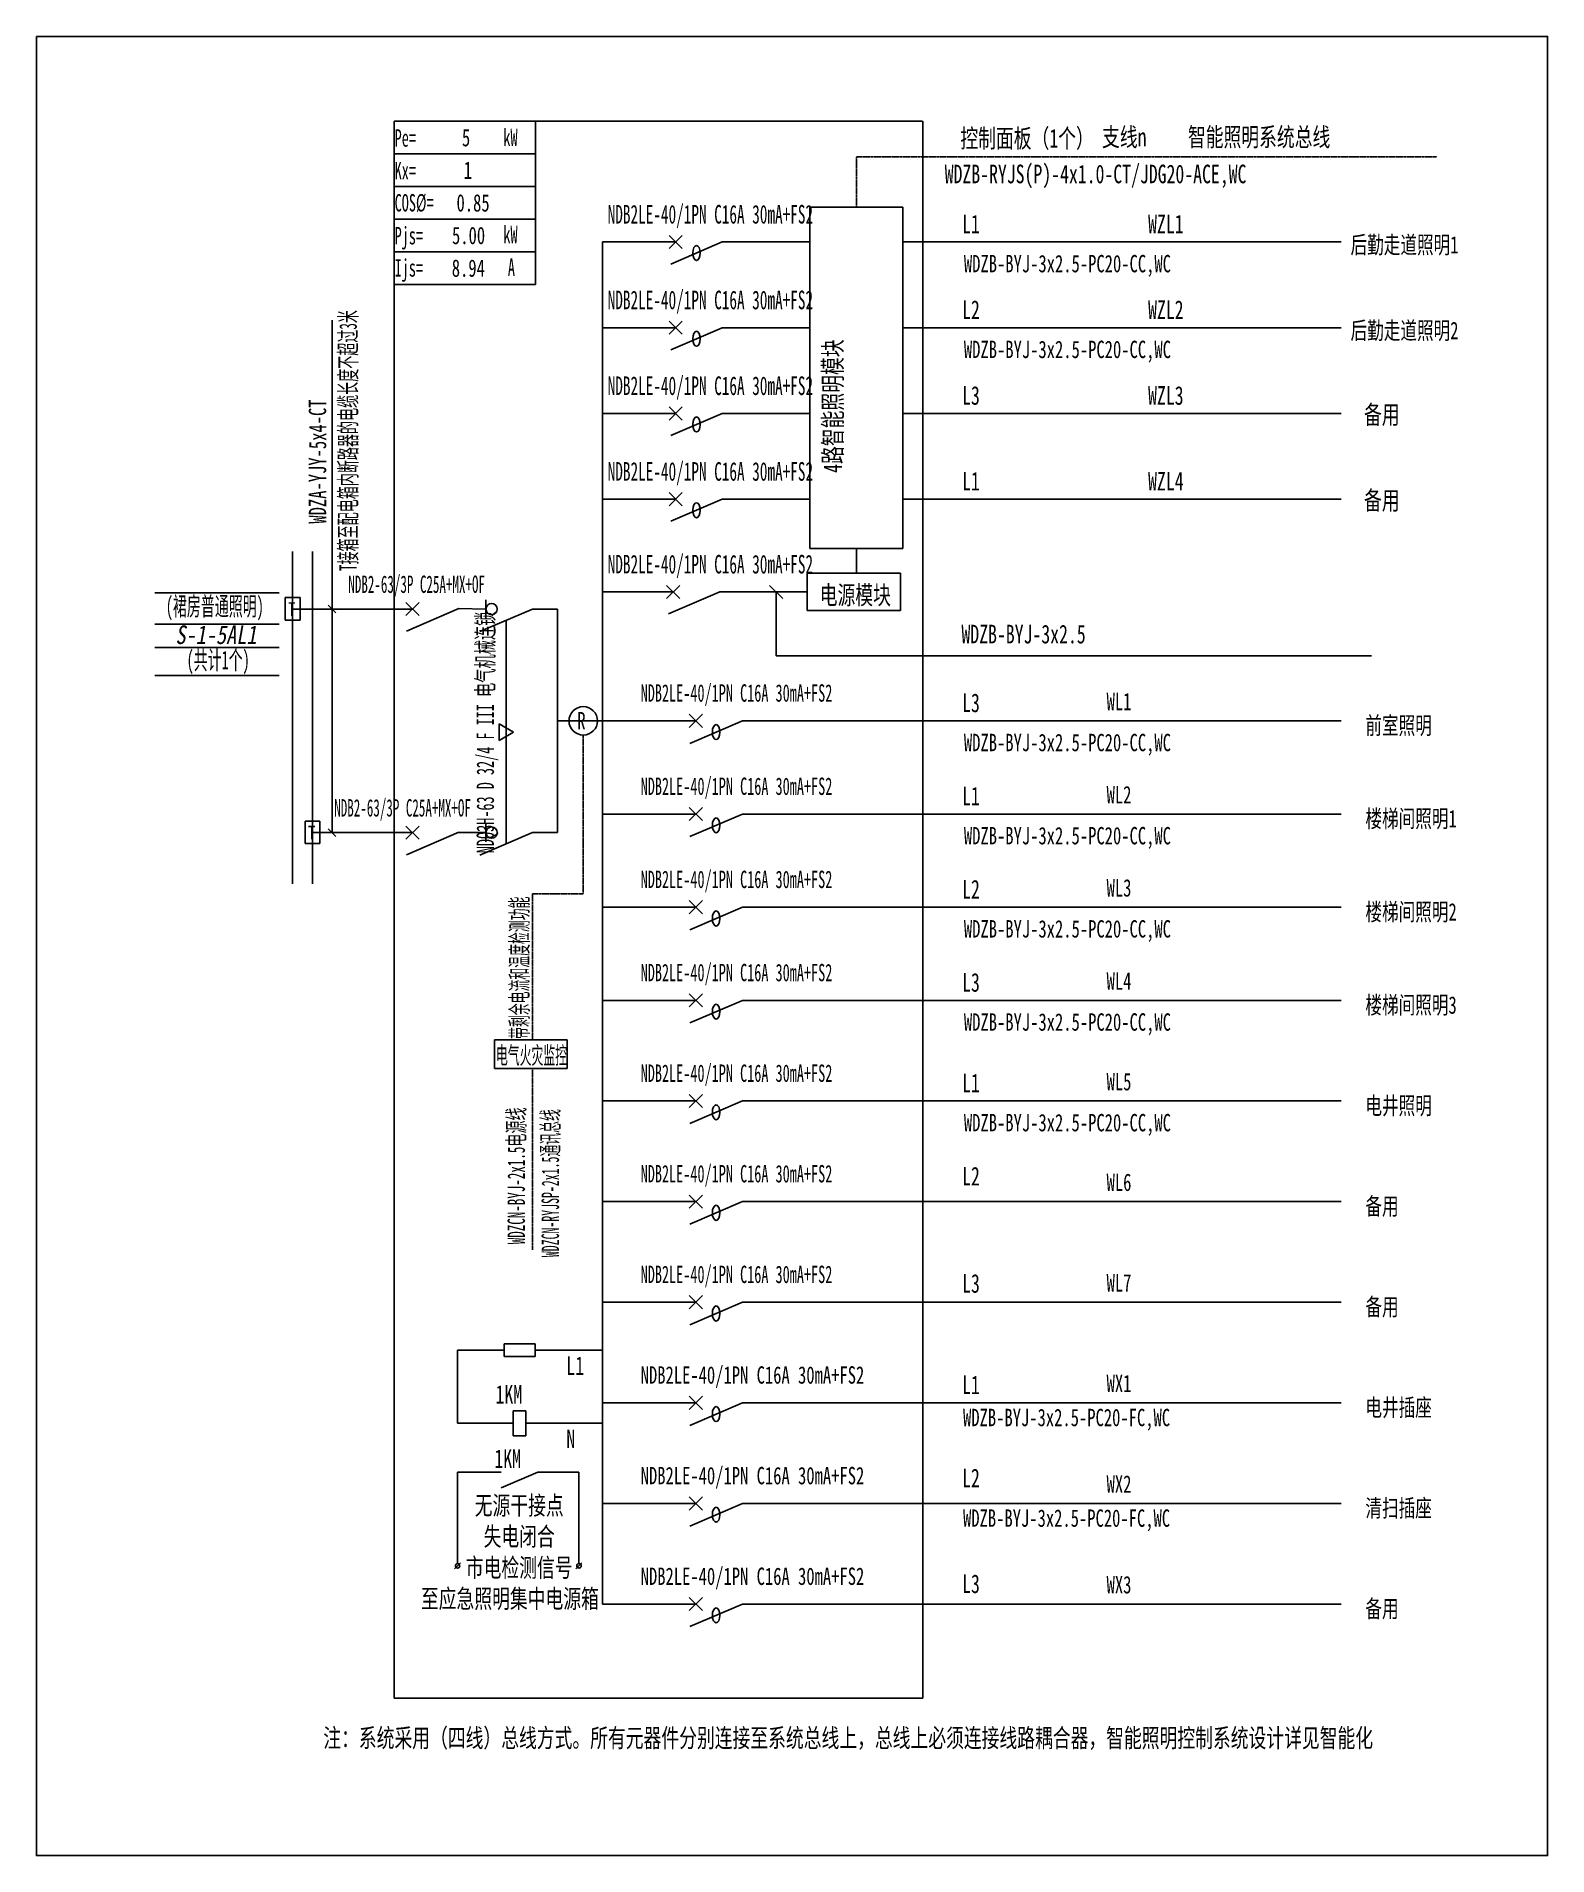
# Model space of a CAD drawing. Extents: x 240960 to 243086, y 363954 to 366514.
import ezdxf
from ezdxf.enums import TextEntityAlignment as Align

# ---------------------------------------------------------------- set-up
doc = ezdxf.new("R2010")
doc.units = 0
doc.header["$MEASUREMENT"] = 0
for name, pattern in [('DASH', [0.35, 0.25, -0.1]), ('DASHDOT', [1, 0.5, -0.25, 0, -0.25]), ('DASHDOT2', [0.5, 0.25, -0.125, 0, -0.125]), ('DASHED', [0.75, 0.5, -0.25])]:
    doc.linetypes.add(name, pattern=pattern)
for name, color, linetype in [('D_E_Eqpm(强电设备)', 100, 'Continuous'), ('D_E_Eqpm（强电设备）', 100, 'Continuous'), ('D_E_Text(强电文字)', 51, 'Continuous'), ('D_E_Text（强电文字）', 51, 'Continuous'), ('D_E_Wire(强电线缆)', 10, 'Continuous'), ('D_E_WireEm（强电应急照明线缆）', 10, 'DASHED'), ('D_E_Wire（强电线缆）', 10, 'Continuous'), ('D_El_Eqpm（弱电设备）', 100, 'Continuous'), ('D_El_Text（弱电文字）', 51, 'Continuous'), ('DQ-漏电火灾', 80, 'Continuous'), ('DQ_Eqpm', 100, 'Continuous'), ('E_E_Eqpm（强电设备）', 100, 'Continuous'), ('E_E_Wire（强电线缆）', 10, 'Continuous'), ('FL04GGFW_E72-配电箱系统图-塔楼部分$0$D_E_Text（强电文字）', 51, 'Continuous'), ('FL09U293_E72-地下室配电箱系统图$0$D_E_Eqpm（强电设备）', 100, 'Continuous'), ('系统图', 220, 'Continuous')]:
    doc.layers.add(name, color=color, linetype=linetype)
doc.styles.add('FL04GGFW_E72-配电箱系统图-塔楼部分$0$电气', font='', dxfattribs={"width": 0.7})
doc.styles.add('电气', font='', dxfattribs={"width": 0.7})
doc.styles.add('电气箱', font='simhei.ttf', dxfattribs={"width": 0.8, "oblique": 10})
doc.styles.get('FL04GGFW_E72-配电箱系统图-塔楼部分$0$电气').set_extended_font_data('SimSun')
doc.styles.get('电气').set_extended_font_data('SimSun')

msp = doc.modelspace()

# ---------------------------------------------------------------- linework, layer by layer
at = {"linetype": 'DASHED'}
for p, q in [((241462.8, 366394.5, 0), (242206.7, 366394.5, 0)), ((241462.8, 364175.5, 0), (241462.8, 366394.5, 0)), ((242206.7, 366394.5, 0), (242206.7, 364175.5, 0)), ((242206.7, 364175.5, 0), (241462.8, 364175.5, 0))]:
    msp.add_line(p, q, dxfattribs=at)
for p, q in [((241126.4, 365730.9, 0), (241301.3, 365730.9, 0)), ((241126.4, 365686.8, 0), (241301.3, 365686.8, 0)), ((241126.4, 365654, 0), (241301.3, 365654, 0)), ((241126.4, 365614.5, 0), (241301.3, 365614.5, 0))]:
    msp.add_line(p, q)
at = {"layer": 'D_E_Eqpm(强电设备)'}
for p, q in [((241479.4, 365698.9, 0), (241498, 365717.4, 0)), ((241498, 365698.9, 0), (241479.4, 365717.4, 0)), ((241479.4, 365384.2, 0), (241498, 365402.8, 0)), ((241498, 365384.2, 0), (241479.4, 365402.8, 0))]:
    msp.add_line(p, q, dxfattribs=at)
at = {"layer": 'D_E_Eqpm（强电设备）'}
for p, q in [((242178.9, 366273.5, 0), (242047.8, 366273.5, 0)), ((242047.8, 366273.5, 0), (242047.8, 365793.2, 0)), ((242178.9, 365793.2, 0), (242178.9, 366273.5, 0)), ((242047.8, 365793.2, 0), (242178.9, 365793.2, 0)), ((242044.3, 365758.5, 0), (242175.5, 365758.5, 0)), ((242044.3, 365706, 0), (242044.3, 365758.5, 0)), ((242175.5, 365758.5, 0), (242175.5, 365706, 0)), ((241657.6, 365708.2, 0), (241583.6, 365676.4, 0)), ((241592, 365695.1, 0), (241592, 365721.3, 0)), ((242175.5, 365706, 0), (242044.3, 365706, 0)), ((241630.7, 365535, 0), (241610.5, 365546.6, 0)), ((241610.5, 365546.6, 0), (241610.5, 365523.3, 0)), ((241878.2, 365541.6, 0), (241896.7, 365560.1, 0)), ((241896.7, 365541.6, 0), (241878.2, 365560.1, 0)), ((241953, 365550.8, 0), (241879, 365519.1, 0)), ((241610.5, 365523.3, 0), (241630.7, 365535, 0)), ((241878.2, 365410.4, 0), (241896.7, 365429, 0)), ((241896.7, 365410.4, 0), (241878.2, 365429, 0)), ((241953, 365419.7, 0), (241879, 365388, 0)), ((241657.6, 365393.5, 0), (241583.6, 365361.8, 0)), ((241592, 365380.4, 0), (241592, 365406.6, 0)), ((241878.2, 365279.3, 0), (241896.7, 365297.9, 0)), ((241896.7, 365279.3, 0), (241878.2, 365297.9, 0)), ((241953, 365288.6, 0), (241879, 365256.9, 0)), ((241878.2, 365148.2, 0), (241896.7, 365166.7, 0)), ((241896.7, 365148.2, 0), (241878.2, 365166.7, 0)), ((241953, 365157.5, 0), (241879, 365125.8, 0)), ((241878.2, 365006.6, 0), (241896.7, 365025.2, 0)), ((241896.7, 365006.6, 0), (241878.2, 365025.2, 0)), ((241953, 365015.9, 0), (241879, 364984.2, 0)), ((241878.2, 364865, 0), (241896.7, 364883.6, 0)), ((241896.7, 364865, 0), (241878.2, 364883.6, 0)), ((241953, 364874.3, 0), (241879, 364842.6, 0)), ((241878.2, 364723.5, 0), (241896.7, 364742, 0)), ((241896.7, 364723.5, 0), (241878.2, 364742, 0)), ((241953, 364732.7, 0), (241879, 364701, 0)), ((241617.5, 364674, 0), (241661.2, 364674, 0)), ((241617.5, 364656.5, 0), (241617.5, 364674, 0)), ((241661.2, 364674, 0), (241661.2, 364656.5, 0)), ((241661.2, 364656.5, 0), (241617.5, 364656.5, 0)), ((241878.2, 364581.9, 0), (241896.7, 364600.4, 0)), ((241896.7, 364581.9, 0), (241878.2, 364600.4, 0)), ((241648.1, 364579.9, 0), (241630.6, 364579.9, 0)), ((241630.6, 364579.9, 0), (241630.6, 364544.9, 0)), ((241648.1, 364544.9, 0), (241648.1, 364579.9, 0)), ((241953, 364591.2, 0), (241879, 364559.4, 0)), ((241630.6, 364544.9, 0), (241648.1, 364544.9, 0)), ((241665.2, 364493.5, 0), (241613.6, 364471.4, 0)), ((241878.2, 364440.3, 0), (241896.7, 364458.8, 0)), ((241896.7, 364440.3, 0), (241878.2, 364458.8, 0)), ((241953, 364449.6, 0), (241879, 364417.8, 0)), ((241548, 364357.5, 0), (241556.3, 364365.9, 0)), ((241718.8, 364357.5, 0), (241727.1, 364365.9, 0)), ((241878.2, 364298.7, 0), (241896.7, 364317.3, 0)), ((241896.7, 364298.7, 0), (241878.2, 364317.3, 0)), ((241953, 364308, 0), (241879, 364276.3, 0))]:
    msp.add_line(p, q, dxfattribs=at)
at = {"layer": 'D_E_Eqpm（强电设备）', "linetype": 'DASH'}
msp.add_line((241620.6, 365377.6, 0), (241620.6, 365692.3, 0), dxfattribs=at)
at = {"layer": 'D_E_Eqpm（强电设备）'}
for centre, radius in [((241600, 365708.2, 0), 7.97), ((241600, 365393.5, 0), 7.97), ((241552.2, 364361.7, 0), 3.14), ((241723, 364361.7, 0), 3.14)]:
    msp.add_circle(centre, radius, dxfattribs=at)
for centre in [(241888.4, 366209.2, 0), (241888.4, 366088.5, 0), (241888.4, 365967.9, 0), (241888.4, 365847.2, 0), (241916, 365535, 0), (241916, 365403.8, 0), (241916, 365272.7, 0), (241916, 365141.6, 0), (241916, 365000, 0), (241916, 364858.5, 0), (241916, 364716.9, 0), (241916, 364575.3, 0), (241916, 364433.7, 0), (241916, 364292.1, 0)]:
    msp.add_ellipse(centre, major_axis=(0, 10.6), ratio=0.500475, dxfattribs=at)
at = {"layer": 'D_E_Text(强电文字)', "color": 51}
for p, q in [((241375.6, 365393.5, 0), (241375.6, 366114.7, 0)), ((241370.1, 365713.6, 0), (241381, 365702.7, 0)), ((241370.1, 365398.9, 0), (241381, 365388, 0))]:
    msp.add_line(p, q, dxfattribs=at)
at = {"layer": 'D_E_Text（强电文字）'}
for p, q in [((241462.8, 366394.5, 0), (241661.6, 366394.5, 0)), ((241462.8, 366394.5, 0), (241462.8, 366165, 0)), ((241661.6, 366394.5, 0), (241661.6, 366165, 0)), ((241462.8, 366348.6, 0), (241661.6, 366348.6, 0)), ((241462.8, 366302.7, 0), (241661.6, 366302.7, 0)), ((241462.8, 366256.8, 0), (241661.6, 366256.8, 0)), ((241462.8, 366210.9, 0), (241661.6, 366210.9, 0)), ((241462.8, 366165, 0), (241661.6, 366165, 0))]:
    msp.add_line(p, q, dxfattribs=at)
at = {"layer": 'D_E_Wire(强电线缆)'}
for p, q in [((241756.3, 364308, 0), (241756.3, 366224.7, 0)), ((241320.1, 365321.3, 0), (241320.1, 365789.1, 0)), ((241320.1, 365708.2, 0), (241488.7, 365708.2, 0))]:
    msp.add_line(p, q, dxfattribs=at)
at = {"layer": 'D_E_Wire(强电线缆)', "color": 10}
for p, q in [((241756.3, 366224.7, 0), (241859, 366224.7, 0)), ((241924.6, 366224.7, 0), (242047.8, 366224.7, 0)), ((242178.9, 366224.7, 0), (242795.6, 366224.7, 0)), ((241756.3, 366104, 0), (241859, 366104, 0)), ((241924.6, 366104, 0), (242047.8, 366104, 0)), ((242178.9, 366104, 0), (242795.6, 366104, 0)), ((241756.3, 365983.4, 0), (241859, 365983.4, 0)), ((241924.6, 365983.4, 0), (242047.8, 365983.4, 0)), ((242178.9, 365983.4, 0), (242795.6, 365983.4, 0)), ((241756.3, 365862.7, 0), (241859, 365862.7, 0)), ((241924.6, 365862.7, 0), (242047.8, 365862.7, 0)), ((242178.9, 365862.7, 0), (242795.6, 365862.7, 0)), ((241756.3, 365732.2, 0), (241855.6, 365732.2, 0)), ((241921.1, 365732.2, 0), (242044.3, 365732.2, 0)), ((241953, 365157.5, 0), (242167.1, 365157.5, 0)), ((242167.1, 365157.5, 0), (242795.6, 365157.5, 0))]:
    msp.add_line(p, q, dxfattribs=at)
at = {"layer": 'D_E_Wire(强电线缆)', "linetype": 'DASH'}
for p, q in [((241348, 365321.3, 0), (241348, 365789.1, 0)), ((241348, 365393.5, 0), (241488.7, 365393.5, 0))]:
    msp.add_line(p, q, dxfattribs=at)
at = {"layer": 'D_E_WireEm（强电应急照明线缆）'}
msp.add_line((241592, 365393.5, 0), (241552.9, 365393.5, 0), dxfattribs=at)
at = {"layer": 'D_E_Wire（强电线缆）', "linetype": 'DASHDOT2'}
for p, q in [((242113.3, 366344.3, 0), (242930.3, 366344.3, 0)), ((242113.3, 366273.5, 0), (242113.3, 366344.3, 0))]:
    msp.add_line(p, q, dxfattribs=at)
at = {"layer": 'D_E_Wire（强电线缆）'}
for p, q in [((241554, 365708.7, 0), (241592, 365708.2, 0)), ((241657.6, 365708.2, 0), (241693, 365708.2, 0)), ((241693, 365393.5, 0), (241693, 365708.2, 0)), ((241693, 365550.8, 0), (241756.3, 365550.8, 0)), ((241756.3, 365550.8, 0), (241887.4, 365550.8, 0)), ((241953, 365550.8, 0), (242795.6, 365550.8, 0)), ((241756.3, 365419.7, 0), (241887.4, 365419.7, 0)), ((241953, 365419.7, 0), (242795.6, 365419.7, 0)), ((241657.6, 365393.5, 0), (241693, 365393.5, 0)), ((241756.3, 365288.6, 0), (241887.4, 365288.6, 0)), ((241953, 365288.6, 0), (242795.6, 365288.6, 0)), ((241756.3, 365157.5, 0), (241887.4, 365157.5, 0)), ((241756.3, 365015.9, 0), (241887.4, 365015.9, 0)), ((241953, 365015.9, 0), (242795.6, 365015.9, 0)), ((241756.3, 364874.3, 0), (241887.4, 364874.3, 0)), ((241953, 364874.3, 0), (242795.6, 364874.3, 0)), ((241756.3, 364732.7, 0), (241887.4, 364732.7, 0)), ((241953, 364732.7, 0), (242795.6, 364732.7, 0)), ((241756.3, 364591.2, 0), (241887.4, 364591.2, 0)), ((241953, 364591.2, 0), (242795.6, 364591.2, 0)), ((241756.3, 364449.6, 0), (241887.4, 364449.6, 0)), ((241953, 364449.6, 0), (242795.6, 364449.6, 0)), ((241756.3, 364308, 0), (241887.4, 364308, 0)), ((241953, 364308, 0), (242795.6, 364308, 0))]:
    msp.add_line(p, q, dxfattribs=at)
at = {"layer": 'D_E_Wire（强电线缆）', "ltscale": 3.5}
for p, q in [((241552.2, 364665.3, 0), (241617.5, 364665.3, 0)), ((241552.2, 364665.3, 0), (241552.2, 364562.4, 0)), ((241661.2, 364665.3, 0), (241756.3, 364665.3, 0)), ((241630.6, 364562.4, 0), (241552.2, 364562.4, 0)), ((241756.3, 364562.4, 0), (241648.1, 364562.4, 0)), ((241552.2, 364493.5, 0), (241613.6, 364493.5, 0)), ((241552.2, 364493.5, 0), (241552.2, 364364.9, 0)), ((241665.2, 364493.5, 0), (241723, 364493.5, 0)), ((241723, 364493.5, 0), (241723, 364364.9, 0))]:
    msp.add_line(p, q, dxfattribs=at)
at = {"layer": 'D_El_Eqpm（弱电设备）', "color": 3}
for p, q in [((241604.2, 365101.8, 0), (241706.3, 365101.8, 0)), ((241604.2, 365061.7, 0), (241604.2, 365101.8, 0)), ((241706.3, 365101.8, 0), (241706.3, 365061.7, 0)), ((241706.3, 365061.7, 0), (241604.2, 365061.7, 0)), ((241706.3, 365061.7, 0), (241604.2, 365061.7, 0))]:
    msp.add_line(p, q, dxfattribs=at)
at = {"layer": 'DQ-漏电火灾', "linetype": 'DASHDOT', "ltscale": 0.5}
for p, q in [((241729, 365530.8, 0), (241729, 365307.4, 0)), ((241657.4, 365307.4, 0), (241657.4, 365101.8, 0)), ((241657.4, 365307.4, 0), (241729, 365307.4, 0)), ((241657.4, 364806.3, 0), (241657.4, 365061.7, 0))]:
    msp.add_line(p, q, dxfattribs=at)
at = {"layer": 'DQ-漏电火灾', "color": 3}
msp.add_circle((241729, 365550.8, 0), 20, dxfattribs=at)
at = {"layer": 'DQ_Eqpm'}
for p, q in [((241330.6, 365724.2, 0), (241309.6, 365724.2, 0)), ((241309.6, 365724.2, 0), (241309.6, 365692.7, 0)), ((241330.6, 365692.7, 0), (241330.6, 365724.2, 0)), ((241309.6, 365692.7, 0), (241330.6, 365692.7, 0)), ((241358.5, 365409.5, 0), (241337.6, 365409.5, 0)), ((241337.6, 365409.5, 0), (241337.6, 365378.1, 0)), ((241358.5, 365378.1, 0), (241358.5, 365409.5, 0)), ((241337.6, 365378.1, 0), (241358.5, 365378.1, 0))]:
    msp.add_line(p, q, dxfattribs=at)
at = {"layer": 'E_E_Eqpm（强电设备）', "color": 100}
for p, q in [((241849.7, 366215.4, 0), (241868.3, 366233.9, 0)), ((241868.3, 366215.4, 0), (241849.7, 366233.9, 0)), ((241852.2, 366193.7, 0), (241924.6, 366224.7, 0)), ((241849.7, 366094.8, 0), (241868.3, 366113.3, 0)), ((241868.3, 366094.8, 0), (241849.7, 366113.3, 0)), ((241852.2, 366073, 0), (241924.6, 366104, 0)), ((241849.7, 365974.1, 0), (241868.3, 365992.6, 0)), ((241868.3, 365974.1, 0), (241849.7, 365992.6, 0)), ((241852.2, 365952.4, 0), (241924.6, 365983.4, 0)), ((241849.7, 365853.4, 0), (241868.3, 365872, 0)), ((241868.3, 365853.4, 0), (241849.7, 365872, 0)), ((241852.2, 365831.7, 0), (241924.6, 365862.7, 0)), ((241846.3, 365723, 0), (241864.8, 365741.5, 0)), ((241864.8, 365723, 0), (241846.3, 365741.5, 0)), ((241848.8, 365701.2, 0), (241921.1, 365732.2, 0))]:
    msp.add_line(p, q, dxfattribs=at)
at = {"layer": 'E_E_Wire（强电线缆）'}
msp.add_line((242113.3, 365793.2, 0), (242113.3, 365758.5, 0), dxfattribs=at)
at = {"layer": 'FL04GGFW_E72-配电箱系统图-塔楼部分$0$D_E_Text（强电文字）'}
for p, q in [((242009.7, 365723, 0), (241991.1, 365741.5, 0)), ((242000.4, 365732.2, 0), (242000.4, 365642.4, 0)), ((242000.4, 365642.4, 0), (242838.1, 365642.4, 0))]:
    msp.add_line(p, q, dxfattribs=at)
at = {"layer": 'FL09U293_E72-地下室配电箱系统图$0$D_E_Eqpm（强电设备）'}
for p, q in [((241554, 365708.7, 0), (241480.2, 365677, 0)), ((241554, 365394, 0), (241480.2, 365362.3, 0))]:
    msp.add_line(p, q, dxfattribs=at)
at = {"layer": '系统图', "ltscale": 9973.992009}
msp.add_lwpolyline([(240959.5, 366514), (243086, 366514), (243086, 363954), (240959.5, 363954)], close=True, dxfattribs=at)

# ---------------------------------------------------------------- texts
at = {"layer": 'D_E_Text(强电文字)', "style": 'FL04GGFW_E72-配电箱系统图-塔楼部分$0$电气', "width": 0.6}
for p in [(241907.9, 366250.6, 0), (241907.9, 366130, 0), (241907.9, 366009.3, 0), (241907.9, 365888.7, 0), (241907.9, 365758.2, 0)]:
    msp.add_text('NDB2LE-40/1PN C16A 30mA+FS2', height=26.223, dxfattribs=at).set_placement(p, align=Align.CENTER)
at = {"layer": 'D_E_Text(强电文字)', "color": 51, "style": 'FL04GGFW_E72-配电箱系统图-塔楼部分$0$电气', "width": 0.7}
for s, p in [('L1', (242262.1, 366236.9, 0)), ('L2', (242262.1, 366116.3, 0)), ('L3', (242262.1, 365995.6, 0)), ('L1', (242262.1, 365875, 0)), ('L3', (242262.1, 365563.1, 0)), ('L1', (242262.1, 365432, 0)), ('L2', (242262.1, 365300.8, 0)), ('L3', (242262.1, 365169.7, 0)), ('L1', (242262.1, 365028.2, 0)), ('L2', (242262.1, 364897, 0)), ('L3', (242262.1, 364746.1, 0)), ('L1', (242262.1, 364603.4, 0)), ('L2', (242262.1, 364472.3, 0)), ('L3', (242262.1, 364323.4, 0))]:
    msp.add_text(s, height=26.22, dxfattribs=at).set_placement(p)
at = {"layer": 'D_E_Text(强电文字)', "style": 'FL04GGFW_E72-配电箱系统图-塔楼部分$0$电气', "width": 0.7}
for s, height, p in [('WZL1', 26.22, (242523.8, 366236.9, 0)), ('WDZB-BYJ-3x2.5-PC20-CC,WC', 24.475, (242264.6, 366182, 0)), ('WZL2', 26.22, (242523.8, 366116.3, 0)), ('WDZB-BYJ-3x2.5-PC20-CC,WC', 24.475, (242264.6, 366061.3, 0)), ('WZL3', 26.22, (242523.8, 365995.6, 0)), ('WZL4', 26.22, (242523.8, 365875, 0)), ('WDZB-BYJ-3x2.5', 26.223, (242261.2, 365659.8, 0)), ('WDZB-BYJ-3x2.5-PC20-CC,WC', 24.475, (242264.6, 365508.1, 0)), ('WDZB-BYJ-3x2.5-PC20-CC,WC', 24.475, (242264.6, 365377, 0)), ('WDZB-BYJ-3x2.5-PC20-CC,WC', 24.475, (242264.6, 365245.9, 0)), ('WDZB-BYJ-3x2.5-PC20-CC,WC', 24.475, (242264.6, 365114.8, 0)), ('WDZB-BYJ-3x2.5-PC20-CC,WC', 24.475, (242264.6, 364973.2, 0)), ('注：系统采用（四线）总线方式。所有元器件分别连接至系统总线上，总线上必须连接线路耦合器，智能照明控制系统设计详见智能化', 26.223, (241363.2, 364106.5, 0))]:
    msp.add_text(s, height=height, dxfattribs=at).set_placement(p)
at = {"layer": 'D_E_Text(强电文字)', "color": 51, "style": '电气'}
for s, width, p in [('T接箱至配电箱内断路器的电缆长度不超过3米', 0.55, (241410.3, 365761.7, 0)), ('WDZA-YJY-5x4-CT', 0.7, (241367.3, 365828.3, 0))]:
    msp.add_text(s, height=24.475, rotation=90, dxfattribs=dict(at, width=width)).set_placement(p)
at = {"layer": 'D_E_Text(强电文字)', "color": 51, "style": '电气', "width": 0.7}
for p in [(242852.7, 365968.6, 0), (242852.7, 365847.9, 0)]:
    msp.add_text('备用', height=26.22, dxfattribs=at).set_placement(p, align=Align.CENTER)
at = {"layer": 'D_E_Text（强电文字）', "linetype": 'Continuous', "style": '电气', "width": 0.6}
for s, height, p in [('Pe=', 24.48, (241463.6, 366358.8, 0)), ('kW', 24.48, (241616.6, 366359.6, 0)), ('Kx=', 24.48, (241463.6, 366312.8, 0)), ('COS%%C=', 24.48, (241463.6, 366267.6, 0)), ('Pjs=', 24.48, (241463.6, 366221.4, 0)), ('kW', 24.48, (241616.6, 366223, 0)), ('Ijs=', 24.48, (241463.6, 366176, 0)), ('A', 24.5, (241622.9, 366177, 0))]:
    msp.add_text(s, height=height, dxfattribs=at).set_placement(p)
at = {"layer": 'D_E_Text（强电文字）', "style": '电气'}
for s, height, width, p in [('5', 24.5, 0.7, (241558.3, 366359.3, 0)), ('1', 24.5, 0.7, (241560.8, 366313.4, 0)), (' 0.85', 24.48, 0.7, (241539, 366267.5, 0)), ('后勤走道照明1', 24.48, 0.7, (242808.7, 366208.5, 0)), ('后勤走道照明2', 24.48, 0.7, (242808.7, 366087.9, 0)), ('电源模块', 26.22, 0.7, (242061.8, 365714.8, 0)), ('NDB2LE-40/1PN C16A 30mA+FS2', 24.475, 0.6, (241809.8, 365577.8, 0)), ('WL1', 24.48, 0.7, (242465.4, 365565.8, 0)), ('前室照明', 24.48, 0.7, (242829.6, 365532.1, 0)), ('NDB2LE-40/1PN C16A 30mA+FS2', 24.475, 0.6, (241809.8, 365446.6, 0)), ('WL2', 24.48, 0.7, (242465.4, 365434.7, 0)), ('楼梯间照明1', 24.48, 0.7, (242829.6, 365401, 0)), ('NDB2LE-40/1PN C16A 30mA+FS2', 24.475, 0.6, (241809.8, 365315.5, 0)), ('WL3', 24.48, 0.7, (242465.4, 365303.6, 0)), ('楼梯间照明2', 24.48, 0.7, (242829.6, 365269.8, 0)), ('NDB2LE-40/1PN C16A 30mA+FS2', 24.475, 0.6, (241809.8, 365184.4, 0)), ('WL4', 24.48, 0.7, (242465.4, 365172.5, 0)), ('楼梯间照明3', 24.48, 0.7, (242829.6, 365138.7, 0)), ('NDB2LE-40/1PN C16A 30mA+FS2', 24.475, 0.6, (241809.8, 365042.8, 0)), ('WL5', 24.48, 0.7, (242465.4, 365030.9, 0)), ('电井照明', 24.48, 0.7, (242829.6, 364997.1, 0)), ('NDB2LE-40/1PN C16A 30mA+FS2', 24.475, 0.6, (241809.8, 364901.3, 0)), ('WL6', 24.48, 0.7, (242465.4, 364889.3, 0)), ('备用', 24.48, 0.7, (242829.6, 364855.6, 0)), ('NDB2LE-40/1PN C16A 30mA+FS2', 24.475, 0.6, (241809.8, 364759.7, 0)), ('WL7', 24.48, 0.7, (242465.4, 364747.8, 0)), ('备用', 24.48, 0.7, (242829.6, 364714, 0)), ('NDB2LE-40/1PN C16A 30mA+FS2', 24.475, 0.7, (241809.8, 364618.1, 0)), ('WX1', 24.48, 0.7, (242465.4, 364606.2, 0)), ('电井插座', 24.48, 0.7, (242829.6, 364572.4, 0)), ('WDZB-BYJ-3x2.5-PC20-FC,WC', 24.475, 0.7, (242263.4, 364558.3, 0)), ('NDB2LE-40/1PN C16A 30mA+FS2', 24.475, 0.7, (241809.8, 364476.5, 0)), ('WX2', 24.48, 0.7, (242465.4, 364464.6, 0)), ('清扫插座', 24.48, 0.7, (242829.6, 364430.8, 0)), ('WDZB-BYJ-3x2.5-PC20-FC,WC', 24.475, 0.7, (242263.4, 364416.7, 0)), ('NDB2LE-40/1PN C16A 30mA+FS2', 24.475, 0.7, (241809.8, 364334.9, 0)), ('WX3', 24.48, 0.7, (242465.4, 364323, 0)), ('备用', 24.48, 0.7, (242829.6, 364289.2, 0))]:
    msp.add_text(s, height=height, dxfattribs=dict(at, width=width)).set_placement(p)
at = {"layer": 'D_E_Text（强电文字）', "color": 200, "style": '电气', "width": 0.7}
for s, p in [('5.00', (241544.3, 366221.6, 0)), ('8.94', (241544, 366175.7, 0))]:
    msp.add_text(s, height=24.48, dxfattribs=at).set_placement(p)
at = {"layer": 'D_E_Text（强电文字）', "style": '电气'}
for s, height, width, p in [('NDB2-63/3P C25A+MX+OF', 24.475, 0.55, (241494.6, 365741.1, 0)), ('(裙房普通照明)', 26.22, 0.55, (241210.6, 365710.6, 0)), ('(共计1个)', 26.22, 0.55, (241215.3, 365634.9, 0)), ('NDB2-63/3P C25A+MX+OF', 24.475, 0.55, (241474.8, 365426.4, 0)), ('电气火灾监控', 24.48, 0.5, (241656.2, 365080.8, 0))]:
    msp.add_text(s, height=height, dxfattribs=dict(at, width=width)).set_placement(p, align=Align.MIDDLE)
at = {"layer": 'D_E_Text（强电文字）', "style": '电气', "width": 0.6}
msp.add_text('NDQ3H-63 D 32/4 F III 电气机械连锁', height=24.475, rotation=90, dxfattribs=at).set_placement((241592.3, 365534.6, 0), align=Align.MIDDLE)
at = {"layer": 'D_E_Text（强电文字）', "style": '电气箱', "oblique": 10, "width": 0.8}
msp.add_text('S-1-5AL1', height=26.22, dxfattribs=at).set_placement((241212.2, 365672, 0), align=Align.MIDDLE)
at = {"layer": 'D_E_Text（强电文字）', "color": 51, "style": '电气', "width": 0.7}
for s, height, p in [('L1', 26.22, (241705.3, 364630.3, 0)), ('1KM', 26.22, (241605.6, 364589.9, 0)), ('N', 26.2, (241705.3, 364527.4, 0)), ('1KM', 26.22, (241604, 364499.4, 0))]:
    msp.add_text(s, height=height, dxfattribs=at).set_placement(p)
for s, p in [('无源干接点', (241638.9, 364446.8, 0)), ('失电闭合', (241638.9, 364403.1, 0)), ('市电检测信号', (241638.9, 364359.3, 0)), ('至应急照明集中电源箱', (241625.8, 364315.6, 0))]:
    msp.add_text(s, height=26.22, dxfattribs=at).set_placement(p, align=Align.MIDDLE_CENTER)
at = {"layer": 'D_El_Text（弱电文字）', "color": 1, "style": '电气', "width": 0.5}
msp.add_text('带剩余电流和温度检测功能', height=24.475, rotation=90, dxfattribs=at).set_placement((241651.3, 365103.2, 0))
at = {"layer": 'D_El_Text（弱电文字）', "style": '电气'}
for s, width, p in [('WDZCN-BYJ-2x1.5电源线', 0.55, (241646.9, 364814.3, 0)), ('WDZCN-RYJSP-2x1.5通讯总线', 0.5, (241694.9, 364796.1, 0))]:
    msp.add_text(s, height=24.475, rotation=90, dxfattribs=dict(at, width=width)).set_placement(p)
at = {"layer": 'DQ-漏电火灾', "color": 50, "style": '电气', "width": 0.7}
msp.add_text('R', height=24.5, dxfattribs=at).set_placement((241720.6, 365538.8, 0))
at = {"layer": 'DQ_Eqpm', "color": 51, "style": '电气', "width": 0.8}
for p in [(241313.7, 365698.6, 0), (241341.6, 365383.9, 0)]:
    msp.add_text('T', height=19.2, dxfattribs=at).set_placement(p)
at = {"layer": 'FL04GGFW_E72-配电箱系统图-塔楼部分$0$D_E_Text（强电文字）', "style": 'FL04GGFW_E72-配电箱系统图-塔楼部分$0$电气', "width": 0.7}
for s, height, p in [('控制面板（1个）', 26.22, (242259.7, 366357.5, 0)), ('支线n', 26.22, (242459, 366359.3, 0)), ('智能照明系统总线', 26.22, (242579.9, 366359.3, 0)), ('WDZB-RYJS(P)-4x1.0-CT/JDG20-ACE,WC', 26.223, (242237.6, 366307.3, 0))]:
    msp.add_text(s, height=height, dxfattribs=at).set_placement(p)
msp.add_text('4路智能照明模块', height=26.22, rotation=90, dxfattribs=at).set_placement((242093.2, 365899.8, 0))

doc.saveas('drawing.dxf')
